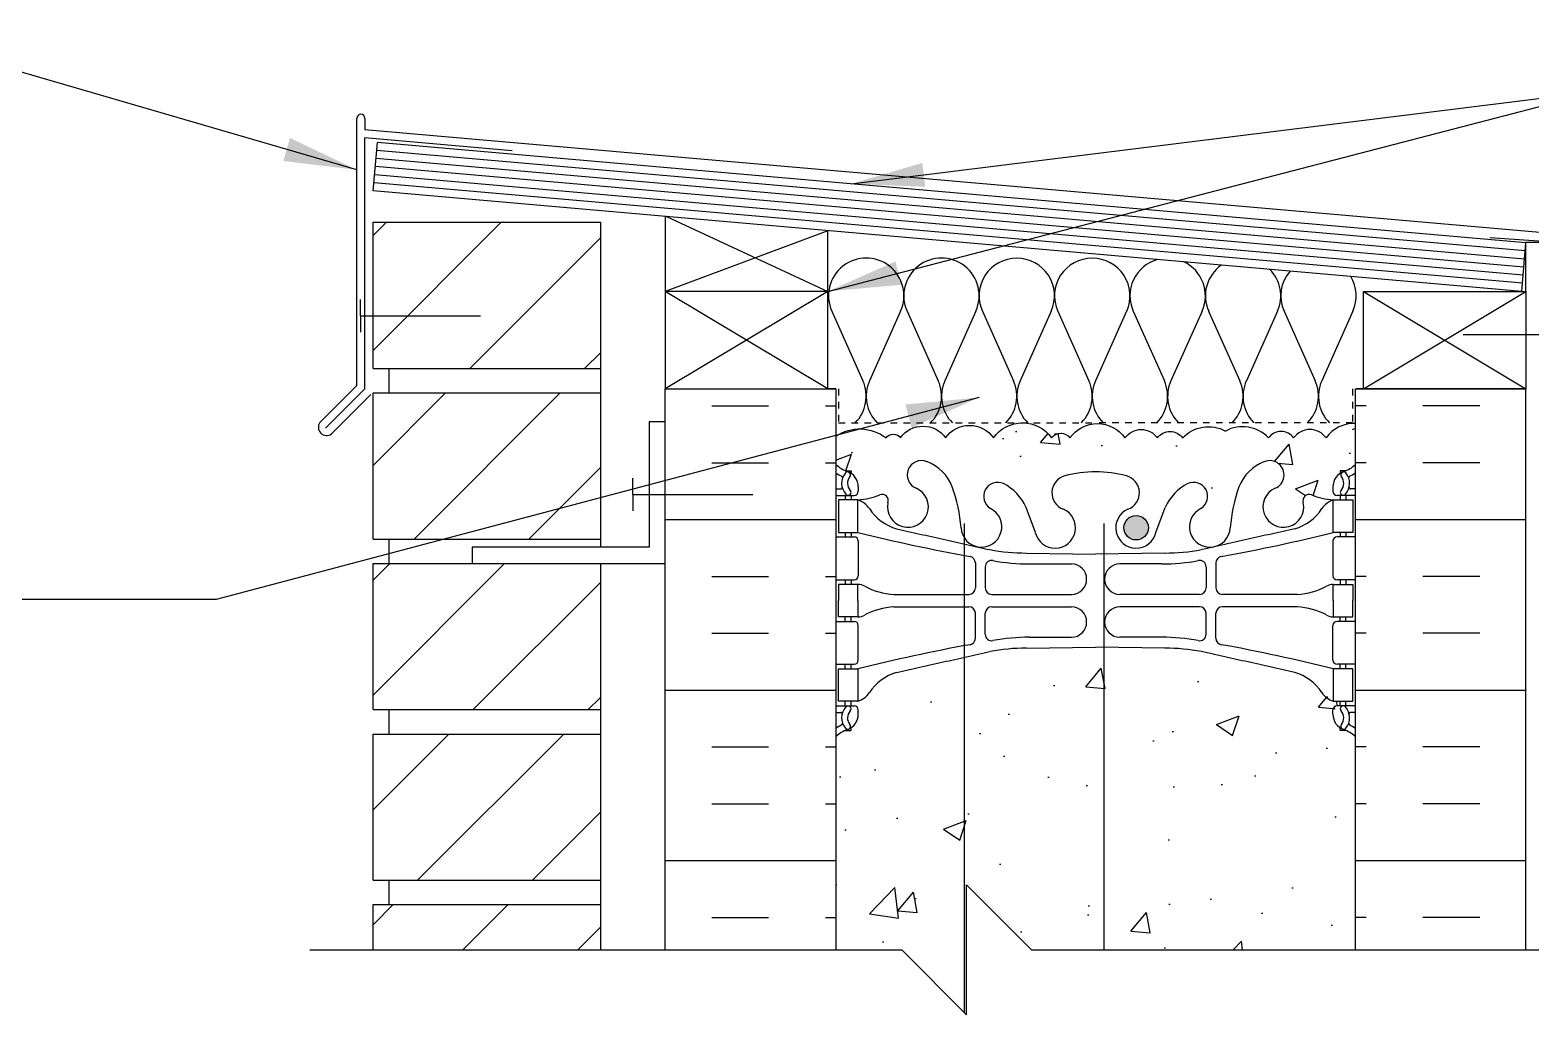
# Model space of a CAD drawing. Header units: inches. Extents: x 233.6 to 287.6, y 88.4 to 176.2.
# Drawn here: x 246.03 to 269.12, y 160.47 to 175.88 of the extents above; entities that cross this region are included whole.
import ezdxf

# ---------------------------------------------------------------- set-up
doc = ezdxf.new("R2010")
doc.units = ezdxf.units.IN
doc.header["$LTSCALE"] = 0.5
doc.header["$MEASUREMENT"] = 0
doc.linetypes.add('DASHED2', pattern=[0.375, 0.25, -0.125])
for name, color, linetype in [('HATCH', 12, 'Continuous'), ('line25', 2, 'Continuous'), ('LINE3', 3, 'Continuous'), ('LINE50', 5, 'Continuous'), ('LINE9', 9, 'Continuous'), ('TEXT', 4, 'Continuous'), ('Web_Edge', 9, 'Continuous')]:
    doc.layers.add(name, color=color, linetype=linetype)
doc.styles.add('DIM', font='romans.shx', dxfattribs={"width": 0.7})
doc.dimstyles.new('ext_12', dxfattribs={"dimscale": 12, "dimtxt": 0.09375, "dimasz": 0.09375, "dimexe": 0.09375, "dimexo": 0.0625, "dimgap": 0.0625, "dimtad": 1, "dimdec": 1, "dimzin": 2, "dimdsep": 46, "dimlunit": 4, "dimtxsty": 'DIM', "dimcen": 0.09, "dimdle": 0.09375, "dimclrt": 4, "dimadec": 0, "dimazin": 0, "dimtfac": 1, "dimtdec": 1, "dimtmove": 2, "dimatfit": 3, "dimfxl": 1, "dimfrac": 2, "dimtolj": 1, "dimtzin": 0, "dimarcsym": 0})

msp = doc.modelspace()

# ---------------------------------------------------------------- hatches: boundary and pattern name
at = {"layer": 'HATCH'}
h = msp.add_hatch(dxfattribs=at)
h.set_pattern_fill('ANSI31', color=256, scale=10, style=0)
h.set_pattern_definition([(45, (252.7992, 168.896), (-0.883883, 0.883883), [])])
h.paths.add_polyline_path([(254.812, 170.292), (251.312, 170.292), (251.312, 168.042), (254.812, 168.042)])
h.paths.add_polyline_path([(254.812, 172.917), (251.312, 172.917), (251.312, 170.667), (254.812, 170.667)])
h.paths.add_polyline_path([(254.812, 157.475), (251.312, 157.475), (251.312, 155.225), (254.812, 155.225)])
h.paths.add_polyline_path([(254.812, 154.85), (251.312, 154.85), (251.312, 152.6), (254.812, 152.6)])
h.paths.add_polyline_path([(254.812, 152.225), (251.312, 152.225), (251.312, 149.975), (254.812, 149.975)])
h.paths.add_polyline_path([(254.812, 159.221), (251.312, 159.221), (251.312, 157.85), (254.812, 157.85)])
h.paths.add_polyline_path([(254.812, 162.417), (251.312, 162.417), (251.312, 161.721), (254.812, 161.721)])
h.paths.add_polyline_path([(254.812, 165.042), (251.312, 165.042), (251.312, 162.792), (254.812, 162.792)])
h.paths.add_polyline_path([(254.812, 167.667), (252.84, 167.667), (251.312, 167.667), (251.312, 165.417), (254.812, 165.417)])
h.paths.add_polyline_path([(254.812, 149.6), (251.312, 149.6), (251.312, 147.35), (254.812, 147.35)])
h.paths.add_polyline_path([(254.812, 146.975), (251.312, 146.975), (251.312, 144.725), (254.812, 144.725)])
h.paths.add_polyline_path([(254.812, 144.35), (251.312, 144.35), (251.312, 142.1), (254.812, 142.1)])
h.paths.add_polyline_path([(254.812, 141.725), (251.312, 141.725), (251.312, 139.475), (254.812, 139.475)])
h.paths.add_polyline_path([(254.812, 139.1), (251.312, 139.1), (251.312, 136.85), (254.812, 136.85)])
h.paths.add_polyline_path([(254.812, 123.35), (251.312, 123.35), (251.312, 123.221), (254.812, 123.221)])
h.paths.add_polyline_path([(254.812, 125.975), (251.312, 125.975), (251.312, 123.725), (254.812, 123.725)])
h.paths.add_polyline_path([(254.812, 128.6), (251.312, 128.6), (251.312, 126.35), (254.812, 126.35)])
h.paths.add_polyline_path([(254.812, 131.225), (251.312, 131.225), (251.312, 128.975), (254.812, 128.975)])
h.paths.add_polyline_path([(254.812, 133.85), (251.312, 133.85), (251.312, 131.6), (254.812, 131.6)])
h.paths.add_polyline_path([(254.812, 136.475), (251.312, 136.475), (251.312, 134.225), (254.752, 134.225), (254.812, 134.285)])
h = msp.add_hatch(dxfattribs=at)
h.set_pattern_fill('INSUL', color=256, scale=7, style=0)
h.set_pattern_definition([(0, (-2667.724, -243.784), (0, 2.625), []), (0, (-2667.724, -242.909), (0, 2.625), [0.875, -0.875]), (0, (-2667.724, -242.034), (0, 2.625), [0.875, -0.875])])
h.paths.add_polyline_path([(258.437, 170.353), (255.812, 170.353), (255.812, 161.728), (258.437, 161.728)])
h = msp.add_hatch(dxfattribs=at)
h.set_pattern_fill('INSUL', color=256, scale=7, style=0)
h.set_pattern_definition([(180, (3192.599, -243.784), (0, 2.625), []), (180, (3192.599, -242.909), (0, 2.625), [0.875, -0.875]), (180, (3192.599, -242.034), (0, 2.625), [0.875, -0.875])])
h.paths.add_polyline_path([(269.062, 170.353), (266.437, 170.353), (266.437, 161.728), (269.062, 161.728)])
h = msp.add_hatch(dxfattribs=at)
h.set_pattern_fill('AR-CONC', color=256, scale=0.5)
h.set_pattern_definition([(50, (0, 0), (3.5863, -0.31376), [0.375, -4.125]), (355, (0, 0), (-0.693757, 3.76096), [0.3, -3.3]), (100.4514, (0.299, -0.026), (2.892544, 3.4472), [0.3187, -3.50571]), (46.1842, (0, 1), (5.336207, -0.827596), [0.5625, -6.1875]), (96.6356, (0.4447, 0.931), (4.67331, 4.87059), [0.47805, -5.25857]), (351.1842, (0, 1), (4.67331, 4.87059), [0.45, -4.95]), (21, (0.5, 0.75), (2.984535, -2.013094), [0.375, -4.125]), (326, (0.5, 0.75), (1.216577, 3.62575), [0.3, -3.3]), (71.4514, (0.7487, 0.5822), (4.201112, 1.612656), [0.3187, -3.50571]), (37.5, (0, 0), (0.0607993, 1.6644693), [0, -3.26, 0, -3.35, 0, -3.3125]), (7.5, (0, 0), (1.315348, 1.972059), [0, -1.91, 0, -3.185, 0, -1.2625]), (327.5, (-1.115, 0), (2.669112, -0.1127744), [0, -1.25, 0, -3.9, 0, -5.175]), (317.5, (-1.615, 0), (2.915931, 0.500525), [0, -1.625, 0, -2.59, 0, -3.675])])
h.paths.add_polyline_path([(266.437, 143.471), (266.437, 144.971), (285.333, 144.971), (285.333, 146.971), (266.437, 146.971), (266.437, 147.023, 0.04026), (266.413, 146.993, 0.520567), (265.759, 146.993, 0.520567), (265.377, 146.993, 0.520567), (264.855, 146.993, 0.520567), (264.354, 146.993, 0.297004), (264.045, 147.118, 0.297004), (263.736, 146.993, 0.520567), (263.235, 146.993, 0.520567), (262.713, 146.993, 0.520567), (262.331, 146.993, 0.520567), (261.677, 146.993, 0.520567), (261.281, 146.993, 0.520567), (261.06, 146.993, 0.520567), (260.01, 146.993, 0.520567), (259.459, 146.876, 0.345037), (258.437, 147.21), (258.437, 146.576), (258.802, 146.576), (258.802, 145.376), (258.437, 145.376), (258.437, 144.626), (258.802, 144.626), (258.802, 143.426), (258.437, 143.426), (258.437, 142.676), (258.802, 142.676), (258.802, 141.596), (258.437, 141.596), (258.437, 140.846), (258.802, 140.846), (258.802, 139.766), (258.437, 139.766), (258.437, 139.016), (258.802, 139.016), (258.802, 137.816), (258.437, 137.816), (258.437, 137.066), (258.802, 137.066), (258.802, 136.585, -0.328601), (259.145, 136.47, -0.520567), (259.647, 136.47, -0.520567), (260.168, 136.47, -0.520567), (260.55, 136.47, -0.520567), (261.204, 136.47, -0.520567), (261.601, 136.47, -0.520567), (261.821, 136.47, -0.520567), (262.872, 136.47, -0.520567), (263.423, 136.352, -0.520567), (264.444, 136.448, -0.520567), (265.465, 136.352, -0.520567), (266.016, 136.47, -0.035013), (266.073, 136.54), (266.073, 137.066), (266.437, 137.066), (266.437, 137.471), (266.437, 138.971)])
edge = h.paths.add_edge_path()
edge.add_arc((266.091, 125.634), 0.5, 46.2109, 66.4218)
edge.add_line((266.291, 126.092), (266.201, 126.092))
edge.add_line((266.201, 126.092), (266.201, 126.134))
edge.add_arc((266.341, 126.341), 0.25, 180, 235.9442, ccw=False)
edge.add_line((266.091, 126.341), (266.091, 126.408))
edge.add_arc((266.154, 126.408), 0.0625, 90, 180, ccw=False)
edge.add_line((266.154, 126.471), (266.201, 126.471))
edge.add_line((266.201, 126.471), (266.201, 126.541))
edge.add_line((266.201, 126.541), (266.096, 126.541))
edge.add_arc((266.219, 126.883), 0.364, 214.9775, 250.3387, ccw=False)
edge.add_arc((265.296, 126.272), 0.743, 32.7919, 73.8107)
edge.add_spline(control_points=[(265.503, 126.986), (264.066, 127.307)], knot_values=[0, 0, 1, 1], degree=1, periodic=0)
edge.add_arc((263.509, 124.375), 2.984, 79.2546, 90.0995)
edge.add_line((263.504, 127.359), (262.437, 127.375))
edge.add_line((262.437, 127.375), (261.371, 127.359))
edge.add_arc((261.366, 124.375), 2.984, 89.9005, 100.7454)
edge.add_spline(control_points=[(260.809, 127.307), (259.372, 126.986)], knot_values=[0, 0, 1, 1], degree=1, periodic=0)
edge.add_arc((259.579, 126.272), 0.743, 106.1893, 147.2081)
edge.add_arc((258.656, 126.883), 0.364, 289.6613, 325.0225, ccw=False)
edge.add_line((258.778, 126.541), (258.673, 126.541))
edge.add_line((258.673, 126.541), (258.673, 126.471))
edge.add_line((258.673, 126.471), (258.721, 126.471))
edge.add_arc((258.721, 126.408), 0.0625, 0, 90, ccw=False)
edge.add_line((258.783, 126.408), (258.783, 126.341))
edge.add_arc((258.533, 126.341), 0.25, 304.0558, 360, ccw=False)
edge.add_line((258.673, 126.134), (258.673, 126.092))
edge.add_line((258.673, 126.092), (258.583, 126.092))
edge.add_arc((258.783, 125.634), 0.5, 113.5782, 133.7891)
edge.add_line((258.437, 125.995), (258.437, 123.221))
edge.add_line((258.437, 123.221), (259.437, 123.221))
edge.add_line((259.437, 123.221), (260.437, 122.221))
edge.add_line((260.437, 122.221), (260.437, 124.221))
edge.add_line((260.437, 124.221), (261.437, 123.221))
edge.add_line((261.437, 123.221), (266.437, 123.221))
edge.add_line((266.437, 123.221), (266.437, 125.995))
h.paths.add_polyline_path([(266.437, 132.221), (266.437, 133.237), (266.357, 133.157), (266.267, 133.157), (266.237, 133.187), (266.087, 133.187, -0.414214), (266.037, 133.237), (265.937, 133.237), (265.937, 133.798, 0.390098), (265.662, 134.097), (262.454, 134.281, 0.020761), (262.437, 134.281, 0.020761), (262.421, 134.281), (259.213, 134.097, 0.390098), (258.937, 133.798), (258.937, 133.237), (258.837, 133.237, -0.414214), (258.787, 133.187), (258.637, 133.187), (258.607, 133.157), (258.517, 133.157), (258.437, 133.237), (258.437, 132.221), (258.437, 130.187, 0.088416), (258.583, 130.09), (258.673, 130.09), (258.673, 130.048, -0.249069), (258.783, 129.841), (258.783, 129.773, -0.414214), (258.721, 129.711), (258.673, 129.711), (258.673, 129.641), (258.778, 129.641, 0.087457), (259.116, 129.72, -0.638777), (259.24, 129.596, 2.087231), (259.674, 129.821, -1), (259.838, 130.229, -0.21345), (260.23, 129.84, -0.068226), (260.366, 129.212, 1.753171), (260.817, 129.509, -0.940793), (261.02, 129.892, -0.173075), (261.366, 129.526), (261.509, 129.139, 1.612474), (261.94, 129.498, -0.734872), (261.963, 130.009, -0.068475), (262.437, 130.071, -0.068475), (262.912, 130.009, -0.734872), (262.935, 129.498, 1.612474), (263.366, 129.139), (263.509, 129.526, -0.173075), (263.855, 129.892, -0.940793), (264.058, 129.509, 1.753171), (264.509, 129.212, -0.068226), (264.645, 129.84, -0.21345), (265.037, 130.229, -1), (265.201, 129.821, 2.087231), (265.635, 129.596, -0.638777), (265.759, 129.72, 0.087457), (266.096, 129.641), (266.201, 129.641), (266.201, 129.711), (266.154, 129.711, -0.414214), (266.091, 129.773), (266.091, 129.841, -0.249069), (266.201, 130.048), (266.201, 130.09), (266.291, 130.09, 0.088416), (266.437, 130.187)])
h.paths.add_polyline_path([(262.054, 134.874), (259.262, 135.023, 0.438748), (258.937, 134.724), (258.937, 134.59, 0.438748), (259.262, 134.291), (262.054, 134.44, 0.390098), (262.237, 134.639), (262.237, 134.675, 0.390098)])
h.paths.add_polyline_path([(265.937, 136.077), (266.037, 136.077, -0.327813), (266.073, 136.125), (266.073, 136.54, 0.035013), (266.016, 136.47, 0.520567), (265.465, 136.352, 0.520567), (264.444, 136.448, 0.520567), (263.423, 136.352, 0.520567), (262.872, 136.47, 0.520567), (261.821, 136.47, 0.520567), (261.601, 136.47, 0.520567), (261.204, 136.47, 0.520567), (260.55, 136.47, 0.520567), (260.168, 136.47, 0.520567), (259.647, 136.47, 0.520567), (259.145, 136.47, 0.328601), (258.802, 136.585), (258.802, 136.125, -0.327813), (258.837, 136.077), (258.937, 136.077), (258.937, 135.516, 0.390098), (259.213, 135.217), (262.421, 135.033, 0.020761), (262.437, 135.033, 0.020761), (262.454, 135.033), (265.662, 135.217, 0.390098), (265.937, 135.516)])
h.paths.add_polyline_path([(265.937, 134.724, 0.438748), (265.613, 135.023), (262.821, 134.874, 0.390098), (262.637, 134.675), (262.637, 134.639, 0.390098), (262.821, 134.44), (265.613, 134.291, 0.438748), (265.937, 134.59)])
h.paths.add_polyline_path([(265.937, 147.947, 0.390098), (265.662, 148.246), (262.454, 148.43, 0.020761), (262.437, 148.43, 0.020761), (262.421, 148.43), (259.213, 148.246, 0.390098), (258.937, 147.947), (258.937, 147.386), (258.837, 147.386, -0.327813), (258.802, 147.338), (258.802, 147.326), (258.628, 147.326), (258.607, 147.306), (258.517, 147.306), (258.497, 147.326), (258.437, 147.326), (258.437, 147.21, -0.345037), (259.459, 146.876, -0.520567), (260.01, 146.993, -0.520567), (261.06, 146.993, -0.520567), (261.281, 146.993, -0.520567), (261.677, 146.993, -0.520567), (262.331, 146.993, -0.520567), (262.713, 146.993, -0.520567), (263.235, 146.993, -0.520567), (263.736, 146.993, -0.297004), (264.045, 147.118, -0.297004), (264.354, 146.993, -0.520567), (264.855, 146.993, -0.520567), (265.377, 146.993, -0.520567), (265.759, 146.993, -0.520567), (266.413, 146.993, -0.04026), (266.437, 147.023), (266.437, 147.326), (266.378, 147.326), (266.357, 147.306), (266.267, 147.306), (266.247, 147.326), (266.073, 147.326), (266.073, 147.338, -0.327813), (266.037, 147.386), (265.937, 147.386)])
h.paths.add_polyline_path([(262.237, 148.788, -0.390098), (262.054, 148.589), (259.262, 148.44, -0.438748), (258.937, 148.739), (258.937, 148.873, -0.438748), (259.262, 149.172), (262.054, 149.023, -0.390098), (262.237, 148.824)])
h.paths.add_polyline_path([(265.937, 148.739), (265.937, 148.873, 0.438748), (265.613, 149.172), (262.821, 149.023, 0.390098), (262.637, 148.824), (262.637, 148.788, 0.390098), (262.821, 148.589), (265.613, 148.44, 0.438748)])
h.paths.add_polyline_path([(265.937, 150.226), (266.037, 150.226, -0.414214), (266.087, 150.276), (266.237, 150.276), (266.267, 150.306), (266.357, 150.306), (266.437, 150.226), (266.437, 152.256, 0.088416), (266.291, 152.353), (266.201, 152.353), (266.201, 152.395, -0.249069), (266.091, 152.602), (266.091, 152.669, -0.414214), (266.154, 152.732), (266.201, 152.732), (266.201, 152.802), (266.096, 152.802, 0.087457), (265.759, 152.723, -0.638777), (265.635, 152.847, 2.087231), (265.201, 152.622, -1), (265.037, 152.213, -0.21345), (264.645, 152.603, -0.068226), (264.509, 153.23, 1.753171), (264.058, 152.934, -0.940793), (263.855, 152.551, -0.173075), (263.509, 152.917), (263.366, 153.304, 1.612474), (262.935, 152.945, -0.734872), (262.912, 152.433, -0.068475), (262.437, 152.371, -0.068475), (261.963, 152.433, -0.734872), (261.94, 152.945, 1.612474), (261.509, 153.304), (261.366, 152.917, -0.173075), (261.02, 152.551, -0.940793), (260.817, 152.934, 1.753171), (260.366, 153.23, -0.068226), (260.23, 152.603, -0.21345), (259.838, 152.213, -1), (259.674, 152.622, 2.087231), (259.24, 152.847, -0.638777), (259.116, 152.723, 0.087457), (258.778, 152.802), (258.673, 152.802), (258.673, 152.732), (258.721, 152.732, -0.414214), (258.783, 152.669), (258.783, 152.602, -0.249069), (258.673, 152.395), (258.673, 152.353), (258.583, 152.353, 0.088416), (258.437, 152.256), (258.437, 150.226), (258.517, 150.306), (258.607, 150.306), (258.637, 150.276), (258.787, 150.276, -0.414214), (258.837, 150.226), (258.937, 150.226), (258.937, 149.665, 0.390098), (259.213, 149.366), (262.421, 149.182, 0.020761), (262.437, 149.182, 0.020761), (262.454, 149.182), (265.662, 149.366, 0.390098), (265.937, 149.665)])
edge = h.paths.add_edge_path()
edge.add_line((266.437, 159.221), (261.451, 159.221))
edge.add_line((261.451, 159.221), (260.451, 160.221))
edge.add_line((260.451, 160.221), (260.451, 158.221))
edge.add_line((260.451, 158.221), (259.451, 159.221))
edge.add_line((259.451, 159.221), (258.437, 159.221))
edge.add_line((258.437, 159.221), (258.437, 156.448))
edge.add_arc((258.783, 156.809), 0.5, 226.2109, 246.4218)
edge.add_line((258.583, 156.351), (258.673, 156.351))
edge.add_line((258.673, 156.351), (258.673, 156.309))
edge.add_arc((258.533, 156.102), 0.25, 0, 55.9442, ccw=False)
edge.add_line((258.783, 156.102), (258.783, 156.034))
edge.add_arc((258.721, 156.034), 0.0625, -90, 0, ccw=False)
edge.add_line((258.721, 155.972), (258.673, 155.972))
edge.add_line((258.673, 155.972), (258.673, 155.902))
edge.add_line((258.673, 155.902), (258.778, 155.902))
edge.add_arc((258.656, 155.559), 0.364, 34.9775, 70.3387, ccw=False)
edge.add_arc((259.579, 156.171), 0.743, 212.7919, 253.8107)
edge.add_spline(control_points=[(259.372, 155.457), (260.809, 155.136)], knot_values=[0, 0, 1, 1], degree=1, periodic=0)
edge.add_arc((261.366, 158.068), 2.984, 259.2546, 270.0995)
edge.add_line((261.371, 155.084), (262.437, 155.068))
edge.add_line((262.437, 155.068), (263.504, 155.084))
edge.add_arc((263.509, 158.068), 2.984, 269.9005, 280.7454)
edge.add_spline(control_points=[(264.066, 155.136), (265.503, 155.457)], knot_values=[0, 0, 1, 1], degree=1, periodic=0)
edge.add_arc((265.296, 156.171), 0.743, 286.1893, 327.2081)
edge.add_arc((266.219, 155.559), 0.364, 109.6613, 145.0225, ccw=False)
edge.add_line((266.096, 155.902), (266.201, 155.902))
edge.add_line((266.201, 155.902), (266.201, 155.972))
edge.add_line((266.201, 155.972), (266.154, 155.972))
edge.add_arc((266.154, 156.034), 0.0625, 180, 270, ccw=False)
edge.add_line((266.091, 156.034), (266.091, 156.102))
edge.add_arc((266.341, 156.102), 0.25, 124.0558, 180, ccw=False)
edge.add_line((266.201, 156.309), (266.201, 156.351))
edge.add_line((266.201, 156.351), (266.291, 156.351))
edge.add_arc((266.091, 156.809), 0.5, 293.5782, 313.7891)
edge.add_line((266.437, 156.448), (266.437, 159.221))
edge = h.paths.add_edge_path()
edge.add_arc((266.091, 164.638), 0.5, 46.2109, 66.4218)
edge.add_line((266.291, 165.096), (266.201, 165.096))
edge.add_line((266.201, 165.096), (266.201, 165.138))
edge.add_arc((266.341, 165.345), 0.25, 180, 235.9442, ccw=False)
edge.add_line((266.091, 165.345), (266.091, 165.412))
edge.add_arc((266.154, 165.412), 0.0625, 90, 180, ccw=False)
edge.add_line((266.154, 165.475), (266.201, 165.475))
edge.add_line((266.201, 165.475), (266.201, 165.545))
edge.add_line((266.201, 165.545), (266.096, 165.545))
edge.add_arc((266.219, 165.888), 0.364, 214.9775, 250.3387, ccw=False)
edge.add_arc((265.296, 165.276), 0.743, 32.7919, 73.8107)
edge.add_spline(control_points=[(265.503, 165.99), (264.066, 166.311)], knot_values=[0, 0, 1, 1], degree=1, periodic=0)
edge.add_arc((263.509, 163.379), 2.984, 79.2546, 90.0995)
edge.add_line((263.504, 166.363), (262.437, 166.379))
edge.add_line((262.437, 166.379), (261.371, 166.363))
edge.add_arc((261.366, 163.379), 2.984, 89.9005, 100.7454)
edge.add_spline(control_points=[(260.809, 166.311), (259.372, 165.99)], knot_values=[0, 0, 1, 1], degree=1, periodic=0)
edge.add_arc((259.579, 165.276), 0.743, 106.1893, 147.2081)
edge.add_arc((258.656, 165.888), 0.364, 289.6613, 325.0225, ccw=False)
edge.add_line((258.778, 165.545), (258.673, 165.545))
edge.add_line((258.673, 165.545), (258.673, 165.475))
edge.add_line((258.673, 165.475), (258.721, 165.475))
edge.add_arc((258.721, 165.412), 0.0625, 0, 90, ccw=False)
edge.add_line((258.783, 165.412), (258.783, 165.345))
edge.add_arc((258.533, 165.345), 0.25, 304.0558, 360, ccw=False)
edge.add_line((258.673, 165.138), (258.673, 165.096))
edge.add_line((258.673, 165.096), (258.583, 165.096))
edge.add_arc((258.783, 164.638), 0.5, 113.5782, 133.7891)
edge.add_line((258.437, 164.999), (258.437, 161.721))
edge.add_line((258.437, 161.721), (259.451, 161.721))
edge.add_line((259.451, 161.721), (260.451, 160.721))
edge.add_line((260.451, 160.721), (260.451, 162.721))
edge.add_line((260.451, 162.721), (261.451, 161.721))
edge.add_line((261.451, 161.721), (266.437, 161.721))
edge.add_line((266.437, 161.721), (266.437, 164.999))
h.paths.add_polyline_path([(266.437, 169.819, 0.259173), (265.986, 169.599, 0.520567), (265.486, 169.599, 0.520567), (265.099, 169.599, 0.336749), (264.437, 169.705, 0.336749), (263.776, 169.599, 0.520567), (263.389, 169.599, 0.520567), (262.889, 169.599, 0.520567), (262.042, 169.599, 0.520567), (261.76, 169.599, 0.520567), (260.865, 169.599, 0.520567), (260.126, 169.599, 0.520567), (259.433, 169.599, 0.520567), (259.212, 169.599, 0.321585), (258.437, 169.625), (258.437, 169.191, 0.088416), (258.583, 169.094), (258.673, 169.094), (258.673, 169.052, -0.249069), (258.783, 168.845), (258.783, 168.777, -0.414214), (258.721, 168.715), (258.673, 168.715), (258.673, 168.645), (258.778, 168.645, 0.087457), (259.116, 168.724, -0.638777), (259.24, 168.6, 2.087231), (259.674, 168.825, -1), (259.838, 169.234, -0.21345), (260.23, 168.844, -0.068226), (260.366, 168.216, 1.753171), (260.817, 168.513, -0.940793), (261.02, 168.896, -0.173075), (261.366, 168.53), (261.509, 168.143, 1.612474), (261.94, 168.502, -0.734872), (261.963, 169.013, -0.068475), (262.437, 169.076, -0.068475), (262.912, 169.013, -0.734872), (262.935, 168.502, 1.612474), (263.366, 168.143), (263.509, 168.53, -0.173075), (263.855, 168.896, -0.940793), (264.058, 168.513, 1.753171), (264.509, 168.216, -0.068226), (264.645, 168.844, -0.21345), (265.037, 169.234, -1), (265.201, 168.825, 2.087231), (265.635, 168.6, -0.638777), (265.759, 168.724, 0.087457), (266.096, 168.645), (266.201, 168.645), (266.201, 168.715), (266.154, 168.715, -0.414214), (266.091, 168.777), (266.091, 168.845, -0.249069), (266.201, 169.052), (266.201, 169.094), (266.291, 169.094, 0.088416), (266.437, 169.191)])
at = {"layer": 'LINE3'}
h = msp.add_hatch(color=256, dxfattribs=at)
h.paths.add_polyline_path([(263.246, 168.25, 0.831395), (262.877, 168.25)])
h.paths.add_polyline_path([(263.249, 168.216, 0.045935), (263.246, 168.25), (262.877, 168.25, 0.045935), (262.874, 168.216, 1)])

# ---------------------------------------------------------------- linework, layer by layer
at = {"layer": 'HATCH'}
for p, q in [((251.062, 170.405), (251.062, 174.517)), ((251.187, 174.517), (251.187, 174.34)), ((270.154, 172.681), (251.187, 174.34)), ((251.187, 170.353), (251.187, 174.215)), ((253.452, 174.017), (251.187, 174.215)), ((269.051, 172.476), (251.371, 174.023)), ((269.029, 172.227), (251.349, 173.774)), ((269.04, 172.352), (251.36, 173.898)), ((269.008, 171.978), (251.327, 173.525)), ((269.019, 172.103), (251.338, 173.649)), ((255.828, 173.006), (258.312, 171.853)), ((258.312, 172.788), (255.812, 171.853)), ((269.812, 172.587), (268.506, 172.679)), ((258.312, 170.353), (255.812, 171.853)), ((258.312, 171.853), (255.812, 170.353)), ((266.562, 170.353), (269.062, 171.853)), ((266.562, 171.853), (269.062, 170.353)), ((258.375, 171.55), (258.855, 170.477)), ((259.434, 171.55), (258.956, 170.476)), ((259.535, 171.55), (260.014, 170.477)), ((260.594, 171.55), (260.115, 170.476)), ((260.694, 171.55), (261.173, 170.477)), ((261.754, 171.55), (261.274, 170.477)), ((261.855, 171.55), (262.334, 170.477)), ((262.915, 171.55), (262.435, 170.477)), ((263.016, 171.55), (263.496, 170.477)), ((264.076, 171.55), (263.596, 170.477)), ((264.177, 171.55), (264.657, 170.477)), ((265.237, 171.55), (264.758, 170.477)), ((265.338, 171.55), (265.818, 170.477)), ((266.398, 171.55), (265.919, 170.477)), ((251.062, 170.405), (250.494, 169.837)), ((251.187, 170.353), (250.582, 169.748)), ((251.276, 170.265), (250.671, 169.66))]:
    msp.add_line(p, q, dxfattribs=at)
at = {"layer": 'HATCH', "color": 6, "linetype": 'DASHED2', "ltscale": 0.5}
for points in [[(257.125, 170.353), (258.481, 170.353), (258.481, 169.833), (262.437, 169.833)], [(267.75, 170.353), (266.393, 170.353), (266.393, 169.833), (262.437, 169.833)]]:
    msp.add_lwpolyline(points, dxfattribs=at)
at = {"layer": 'HATCH'}
for points in [[(258.437, 169.625, -0.321585), (259.212, 169.599, -0.520567), (259.433, 169.599, -0.520567), (260.126, 169.599, -0.520567), (260.865, 169.599, -0.520567), (261.76, 169.599, -0.520567), (262.042, 169.599, -0.520567), (262.889, 169.599, -0.520567), (263.389, 169.599, -0.520567), (263.776, 169.599, -0.336749), (264.437, 169.705)], [(266.437, 169.819, 0.259173), (265.986, 169.599, 0.520567), (265.486, 169.599, 0.520567), (265.099, 169.599, 0.336749), (264.437, 169.705)]]:
    msp.add_lwpolyline(points, format="xyb", dxfattribs=at)
for centre, radius, start, end in [((251.125, 174.517), 0.0625, 0, 180), ((258.905, 171.786), 0.58, 335.9664, 204.0694), ((260.064, 171.786), 0.58, 335.9664, 204.0694), ((261.22, 171.787), 0.577, 89.6769, 204.2169), ((261.227, 171.787), 0.577, 335.7834, 90.4023), ((262.381, 171.787), 0.577, 89.5977, 204.2166), ((262.389, 171.787), 0.577, 335.7831, 90.3231), ((263.542, 171.787), 0.577, 105.0351, 204.2166), ((263.55, 171.787), 0.577, 335.7831, 64.7825), ((264.704, 171.787), 0.577, 125.1758, 204.2166), ((264.711, 171.787), 0.577, 335.7831, 44.7269), ((265.865, 171.787), 0.577, 138.9384, 204.2166), ((265.872, 171.787), 0.577, 335.7831, 30.9838), ((258.325, 170.24), 0.58, 315.3149, 24.0694), ((259.485, 170.24), 0.58, 155.9664, 224.6851), ((259.485, 170.24), 0.58, 315.3149, 24.0694), ((260.644, 170.24), 0.58, 155.9664, 224.6851), ((260.644, 170.24), 0.58, 315.3149, 24.0694), ((261.804, 170.24), 0.58, 155.9306, 224.6851), ((261.805, 170.24), 0.58, 315.3149, 24.0694), ((262.965, 170.24), 0.58, 155.9306, 224.6851), ((262.966, 170.24), 0.58, 315.3149, 24.0694), ((264.126, 170.24), 0.58, 155.9306, 224.6851), ((264.127, 170.24), 0.58, 315.3149, 24.0694), ((265.287, 170.24), 0.58, 155.9306, 224.6851), ((265.288, 170.24), 0.58, 315.3149, 24.0694), ((266.448, 170.24), 0.58, 155.9306, 224.6851), ((250.597, 169.763), 0.127, 144.7902, 305.2098), ((266.122, 170.24), 0.58, 297.6798, 302.977), ((259.485, 170.24), 0.58, 269.9771, 270), ((259.485, 170.24), 0.58, 270, 270.0458), ((261.803, 170.24), 0.58, 270, 273.6965), ((261.805, 170.24), 0.58, 280.1122, 281.3565)]:
    msp.add_arc(centre, radius, start, end, dxfattribs=at)
at = {"layer": 'line25'}
for p, q in [((251.316, 173.4), (251.382, 174.147)), ((269.062, 172.601), (251.382, 174.147)), ((268.997, 171.853), (251.316, 173.4)), ((255.812, 173.007), (255.812, 170.353)), ((251.312, 170.667), (251.312, 172.917)), ((251.312, 172.917), (254.812, 172.917)), ((254.812, 172.917), (254.812, 167.917)), ((258.312, 170.353), (258.312, 172.788)), ((268.997, 171.853), (269.062, 172.601)), ((269.062, 171.853), (269.062, 172.605)), ((269.562, 172.605), (269.062, 172.605)), ((258.312, 171.853), (255.812, 171.853)), ((251.312, 170.667), (254.812, 170.667)), ((251.562, 170.292), (251.562, 170.667)), ((251.562, 170.292), (251.562, 170.667)), ((251.312, 168.042), (251.312, 170.292)), ((251.312, 170.292), (254.812, 170.292)), ((255.812, 170.353), (258.312, 170.353)), ((258.437, 170.353), (258.312, 170.353)), ((258.437, 170.353), (258.437, 161.728)), ((266.437, 170.353), (266.562, 170.353)), ((266.437, 161.721), (266.437, 170.353)), ((251.312, 168.042), (254.812, 168.042)), ((251.562, 167.667), (251.562, 168.042)), ((251.312, 165.417), (251.312, 167.667)), ((251.312, 167.667), (254.812, 167.667)), ((254.812, 167.667), (254.812, 161.721)), ((251.312, 165.417), (254.812, 165.417)), ((251.562, 165.042), (251.562, 165.417)), ((251.312, 162.792), (251.312, 165.042)), ((251.312, 165.042), (254.812, 165.042)), ((251.312, 162.792), (254.812, 162.792)), ((251.562, 162.417), (251.562, 162.792)), ((251.312, 161.721), (251.312, 162.417)), ((251.312, 162.417), (254.812, 162.417))]:
    msp.add_line(p, q, dxfattribs=at)
msp.add_lwpolyline([(269.062, 171.853), (269.062, 170.353), (266.562, 170.353), (266.562, 171.853)], close=True, dxfattribs=at)
at = {"layer": 'LINE3'}
for p, q in [((260.414, 168.284), (260.414, 160.758)), ((262.566, 168.284), (262.566, 161.721))]:
    msp.add_line(p, q, dxfattribs=at)
msp.add_circle((263.061, 168.216), 0.188, dxfattribs=at)
at = {"layer": 'LINE50'}
for p, q in [((255.812, 170.353), (258.437, 170.353)), ((255.812, 161.728), (255.812, 170.353)), ((266.437, 170.353), (269.062, 170.353)), ((269.062, 161.728), (269.062, 170.353))]:
    msp.add_line(p, q, dxfattribs=at)
at = {"layer": 'LINE9'}
for p, q in [((251.119, 171.478), (251.119, 171.728)), ((251.119, 171.478), (252.965, 171.478)), ((251.119, 171.478), (251.119, 171.228)), ((269.941, 171.183), (268.095, 171.183)), ((255.562, 169.853), (255.562, 167.917)), ((255.562, 169.853), (255.812, 169.853)), ((255.312, 168.728), (255.312, 168.978)), ((255.312, 168.728), (257.158, 168.728)), ((255.312, 168.728), (255.312, 168.478)), ((255.562, 167.917), (252.84, 167.917)), ((252.84, 167.917), (252.84, 167.667)), ((252.84, 167.667), (255.812, 167.667)), ((260.451, 160.721), (260.451, 162.721)), ((261.451, 161.721), (260.451, 162.721)), ((250.34, 161.721), (259.451, 161.721)), ((259.451, 161.721), (260.451, 160.721)), ((261.451, 161.721), (270.562, 161.721))]:
    msp.add_line(p, q, dxfattribs=at)
at = {"layer": 'Web_Edge'}
for p, q in [((258.583, 169.094), (258.673, 169.094)), ((258.673, 169.094), (258.673, 169.052)), ((266.291, 169.094), (266.201, 169.094)), ((266.201, 169.094), (266.201, 169.052)), ((258.783, 168.845), (258.783, 168.777)), ((266.091, 168.845), (266.091, 168.777)), ((258.437, 168.815), (258.515, 168.815)), ((258.437, 168.715), (258.721, 168.715)), ((258.583, 168.715), (258.583, 168.645)), ((258.673, 168.715), (258.673, 168.645)), ((266.437, 168.715), (266.154, 168.715)), ((266.201, 168.715), (266.201, 168.645)), ((266.291, 168.715), (266.291, 168.645)), ((266.437, 168.815), (266.36, 168.815)), ((261.509, 168.143), (261.366, 168.53)), ((263.366, 168.143), (263.509, 168.53)), ((258.583, 168.145), (258.583, 168.075)), ((258.673, 168.145), (258.673, 168.075)), ((266.201, 168.145), (266.201, 168.075)), ((266.291, 168.145), (266.291, 168.075)), ((258.437, 168.075), (258.721, 168.075)), ((258.783, 168.012), (258.783, 167.477)), ((266.091, 168.012), (266.091, 167.477)), ((266.437, 168.075), (266.154, 168.075)), ((260.586, 167.675), (260.586, 167.29)), ((261.371, 167.827), (262.437, 167.811)), ((263.504, 167.827), (262.437, 167.811)), ((264.289, 167.675), (264.289, 167.29)), ((260.738, 167.613), (260.738, 167.29)), ((261.418, 167.659), (262.065, 167.659)), ((263.457, 167.659), (262.81, 167.659)), ((264.137, 167.613), (264.137, 167.29)), ((258.437, 167.415), (258.721, 167.415)), ((258.583, 167.415), (258.583, 167.345)), ((258.673, 167.415), (258.673, 167.345)), ((266.437, 167.415), (266.154, 167.415)), ((266.201, 167.415), (266.201, 167.345)), ((266.291, 167.415), (266.291, 167.345)), ((259.331, 167.189), (260.486, 167.19)), ((259.331, 167), (260.486, 167)), ((260.838, 167.19), (262.065, 167.19)), ((260.838, 167), (262.065, 167)), ((264.037, 167.19), (262.81, 167.19)), ((264.037, 167), (262.81, 167)), ((265.544, 167.189), (264.389, 167.19)), ((265.544, 167), (264.389, 167)), ((258.437, 166.775), (258.721, 166.775)), ((258.583, 166.775), (258.583, 166.845)), ((258.673, 166.775), (258.673, 166.845)), ((260.586, 166.515), (260.586, 166.9)), ((260.738, 166.577), (260.738, 166.9)), ((264.137, 166.577), (264.137, 166.9)), ((264.289, 166.515), (264.289, 166.9)), ((266.437, 166.775), (266.154, 166.775)), ((266.201, 166.775), (266.201, 166.845)), ((266.291, 166.775), (266.291, 166.845)), ((258.783, 166.177), (258.783, 166.712)), ((261.418, 166.531), (262.065, 166.531)), ((263.457, 166.531), (262.81, 166.531)), ((266.091, 166.177), (266.091, 166.712)), ((261.371, 166.363), (262.437, 166.379)), ((263.504, 166.363), (262.437, 166.379)), ((258.437, 166.115), (258.721, 166.115)), ((258.583, 166.045), (258.583, 166.115)), ((258.673, 166.045), (258.673, 166.115)), ((266.437, 166.115), (266.154, 166.115)), ((266.201, 166.045), (266.201, 166.115)), ((266.291, 166.045), (266.291, 166.115)), ((258.437, 165.475), (258.721, 165.475)), ((258.437, 165.375), (258.515, 165.375)), ((258.583, 165.475), (258.583, 165.545)), ((258.673, 165.475), (258.673, 165.545)), ((258.783, 165.345), (258.783, 165.412)), ((266.091, 165.345), (266.091, 165.412)), ((266.437, 165.475), (266.154, 165.475)), ((266.201, 165.475), (266.201, 165.545)), ((266.291, 165.475), (266.291, 165.545)), ((266.437, 165.375), (266.36, 165.375)), ((258.673, 165.096), (258.673, 165.138)), ((266.201, 165.096), (266.201, 165.138)), ((258.583, 165.096), (258.673, 165.096)), ((266.291, 165.096), (266.201, 165.096))]:
    msp.add_line(p, q, dxfattribs=at)
for points in [[(258.478, 168.145), (258.778, 168.145), (258.778, 168.645), (258.478, 168.645)], [(266.396, 168.145), (266.096, 168.145), (266.096, 168.645), (266.396, 168.645)], [(258.478, 166.045), (258.778, 166.045), (258.778, 165.545), (258.478, 165.545)], [(266.396, 166.045), (266.096, 166.045), (266.096, 165.545), (266.396, 165.545)]]:
    msp.add_lwpolyline(points, close=True, dxfattribs=at)
for points in [[(258.778, 167.095), (258.778, 167.345), (258.478, 167.345), (258.478, 167.095)], [(266.096, 167.095), (266.096, 167.345), (266.396, 167.345), (266.396, 167.095)], [(258.778, 167.095), (258.778, 166.845), (258.478, 166.845), (258.478, 167.095)], [(266.096, 167.095), (266.096, 166.845), (266.396, 166.845), (266.396, 167.095)]]:
    msp.add_lwpolyline(points, dxfattribs=at)
for centre, radius, start, end in [((258.783, 169.552), 0.5, 226.2109, 250.5288), ((258.783, 169.552), 0.6, 234.7832, 245.0748), ((258.777, 168.9), 0.25, 140.1145, 222.4609), ((258.619, 169.03), 0.045, 321.448, 139.1879), ((258.533, 168.845), 0.25, 0, 70.5288), ((259.756, 169.029), 0.22, 68.1963, 248.1963), ((259.599, 168.6), 0.677, 21.1239, 69.3197), ((262.426, 167.322), 1.754, 89.6229, 105.2918), ((262.449, 167.322), 1.754, 74.7082, 90.3771), ((265.276, 168.6), 0.677, 110.6803, 158.8761), ((265.119, 169.029), 0.22, 291.8037, 111.8037), ((266.341, 168.845), 0.25, 109.4712, 180), ((266.256, 169.03), 0.045, 40.8121, 218.552), ((266.091, 169.552), 0.5, 289.4712, 313.7891), ((266.098, 168.9), 0.25, 317.5391, 39.8855), ((266.091, 169.552), 0.6, 294.9252, 305.2168), ((258.516, 168.835), 0.0196, 269.4032, 15.4901), ((258.521, 168.989), 0.021, 343.464, 63.9957), ((258.777, 168.9), 0.16, 140.0001, 222.4609), ((259.548, 168.538), 0.314, 168.5886, 66.1916), ((258.008, 168.035), 2.365, 4.3895, 20.0015), ((260.93, 168.698), 0.217, 65.5264, 238.537), ((260.679, 168.228), 0.75, 23.6938, 62.9705), ((262.032, 168.754), 0.268, 104.7892, 250.0338), ((262.843, 168.754), 0.268, 289.9662, 75.2108), ((264.196, 168.228), 0.75, 117.0295, 156.3062), ((263.945, 168.698), 0.217, 301.463, 114.4736), ((266.867, 168.035), 2.365, 159.9985, 175.6105), ((265.327, 168.538), 0.314, 113.8084, 11.4114), ((266.098, 168.9), 0.16, 317.5391, 39.9999), ((266.354, 168.989), 0.021, 116.0043, 196.536), ((266.359, 168.835), 0.0196, 164.5099, 270.5968), ((258.626, 168.761), 0.045, 222.4609, 42.4609), ((258.721, 168.777), 0.0625, 270, 0), ((258.724, 169.641), 0.997, 273.1538, 293.1467), ((258.656, 168.302), 0.364, 34.9775, 70.3387), ((259.149, 168.633), 0.0968, 340.1551, 110.4331), ((265.726, 168.633), 0.0968, 69.5669, 199.8449), ((266.151, 169.641), 0.997, 246.8533, 266.8462), ((266.219, 168.302), 0.364, 109.6613, 145.0225), ((266.154, 168.777), 0.0625, 180, 270), ((266.249, 168.761), 0.045, 137.5391, 317.5391), ((259.579, 168.914), 0.743, 212.7919, 253.8107), ((260.679, 168.231), 0.314, 182.7357, 63.9348), ((261.814, 168.216), 0.314, 193.4146, 66.1916), ((263.061, 168.216), 0.314, 113.8084, 346.5854), ((264.196, 168.231), 0.314, 116.0652, 357.2643), ((265.296, 168.914), 0.743, 286.1893, 327.2081), ((265.587, 195.565), 28.253, 256.0552, 259.6343), ((259.288, 195.565), 28.253, 280.3657, 283.9448), ((258.721, 168.012), 0.0625, 0, 90), ((266.154, 168.012), 0.0625, 90, 180), ((260.486, 167.675), 0.1, 360, 79.6343), ((260.838, 167.613), 0.1, 79.2546, 180), ((261.366, 170.811), 2.984, 259.2546, 270.0995), ((261.413, 170.643), 2.984, 259.2546, 270.0995), ((263.462, 170.643), 2.984, 269.9005, 280.7454), ((263.509, 170.811), 2.984, 269.9005, 280.7454), ((264.037, 167.613), 0.1, 0, 100.7454), ((264.389, 167.675), 0.1, 100.3657, 180), ((258.721, 167.477), 0.0625, 270, 0), ((262.065, 167.425), 0.234, 270, 90), ((262.81, 167.425), 0.234, 90, 270), ((266.154, 167.477), 0.0625, 180, 270), ((258.774, 167.126), 0.219, 60.4937, 88.92), ((259.416, 168.346), 1.16, 242.5844, 265.8032), ((260.486, 167.29), 0.1, 270.0388, 360), ((260.838, 167.29), 0.1, 180, 270), ((264.037, 167.29), 0.1, 270, 0), ((264.389, 167.29), 0.1, 180, 269.9612), ((265.459, 168.346), 1.16, 274.1968, 297.4156), ((266.101, 167.126), 0.219, 91.08, 119.5063), ((259.416, 165.844), 1.16, 94.1968, 117.4156), ((260.486, 166.9), 0.1, 0, 89.9612), ((260.838, 166.9), 0.1, 90, 180), ((262.065, 166.765), 0.234, 270, 90), ((262.81, 166.765), 0.234, 90, 270), ((264.037, 166.9), 0.1, 0, 90), ((264.389, 166.9), 0.1, 90.0388, 180), ((265.459, 165.844), 1.16, 62.5844, 85.8032), ((258.721, 166.712), 0.0625, 0, 90), ((258.774, 167.064), 0.219, 271.08, 299.5063), ((266.101, 167.064), 0.219, 240.4937, 268.92), ((266.154, 166.712), 0.0625, 90, 180), ((260.486, 166.515), 0.1, 280.3657, 0), ((260.838, 166.577), 0.1, 180, 280.7454), ((261.413, 163.547), 2.984, 89.9005, 100.7454), ((263.462, 163.547), 2.984, 79.2546, 90.0995), ((264.037, 166.577), 0.1, 259.2546, 0), ((264.389, 166.515), 0.1, 180, 259.6343), ((265.587, 138.625), 28.253, 100.3657, 103.9448), ((261.366, 163.379), 2.984, 89.9005, 100.7454), ((263.509, 163.379), 2.984, 79.2546, 90.0995), ((259.288, 138.625), 28.253, 76.0552, 79.6343), ((258.721, 166.177), 0.0625, 270, 0), ((266.154, 166.177), 0.0625, 180, 270), ((259.579, 165.276), 0.743, 106.1893, 147.2081), ((265.296, 165.276), 0.743, 32.7919, 73.8107), ((258.656, 165.888), 0.364, 289.6613, 325.0225), ((266.219, 165.888), 0.364, 214.9775, 250.3387), ((258.516, 165.355), 0.0196, 344.5099, 90.5968), ((258.777, 165.29), 0.25, 137.5391, 219.8855), ((258.626, 165.429), 0.045, 317.5391, 137.5391), ((258.777, 165.29), 0.16, 137.5391, 219.9999), ((258.721, 165.412), 0.0625, 360, 90), ((266.154, 165.412), 0.0625, 90, 180), ((266.249, 165.429), 0.045, 42.4609, 222.4609), ((266.098, 165.29), 0.16, 320.0001, 42.4609), ((266.098, 165.29), 0.25, 320.1145, 42.4609), ((266.359, 165.355), 0.0196, 89.4032, 195.4901), ((258.783, 164.638), 0.6, 114.9252, 125.2168), ((258.521, 165.201), 0.021, 296.0043, 16.536), ((258.619, 165.159), 0.045, 220.8121, 38.552), ((258.533, 165.345), 0.25, 289.4712, 360), ((266.341, 165.345), 0.25, 180, 250.5288), ((266.256, 165.159), 0.045, 141.448, 319.1879), ((266.354, 165.201), 0.021, 163.464, 243.9957), ((266.091, 164.638), 0.6, 54.7832, 65.0748), ((258.783, 164.638), 0.5, 109.4712, 133.7891), ((266.091, 164.638), 0.5, 46.2109, 70.5288)]:
    msp.add_arc(centre, radius, start, end, dxfattribs=at)
for points in [[(259.372, 168.2), (260.809, 167.879)], [(265.503, 168.2), (264.066, 167.879)], [(259.372, 165.99), (260.809, 166.311)], [(265.503, 165.99), (264.066, 166.311)]]:
    msp.add_open_spline(points, degree=1, dxfattribs=at)

# ---------------------------------------------------------------- leaders
at = {"layer": 'TEXT'}
for points, override in [([(251.062, 173.724), (243.66, 175.876), (241.099, 175.876)], {"dimgap": 0.0625, "dimtad": 0}), ([(258.312, 171.853), (270.232, 174.946)], {"dimgap": 0.0625, "dimtad": 0}), ([(258.675, 173.509), (270.232, 174.946), (275.32, 174.946)], {"dimgap": 0.0625, "dimtad": 0}), ([(260.644, 170.222), (248.896, 167.11), (244.656, 167.11)], {"dimtad": 0})]:
    msp.add_leader(points, dimstyle='ext_12', override=override, dxfattribs=at)

doc.saveas('drawing.dxf')
